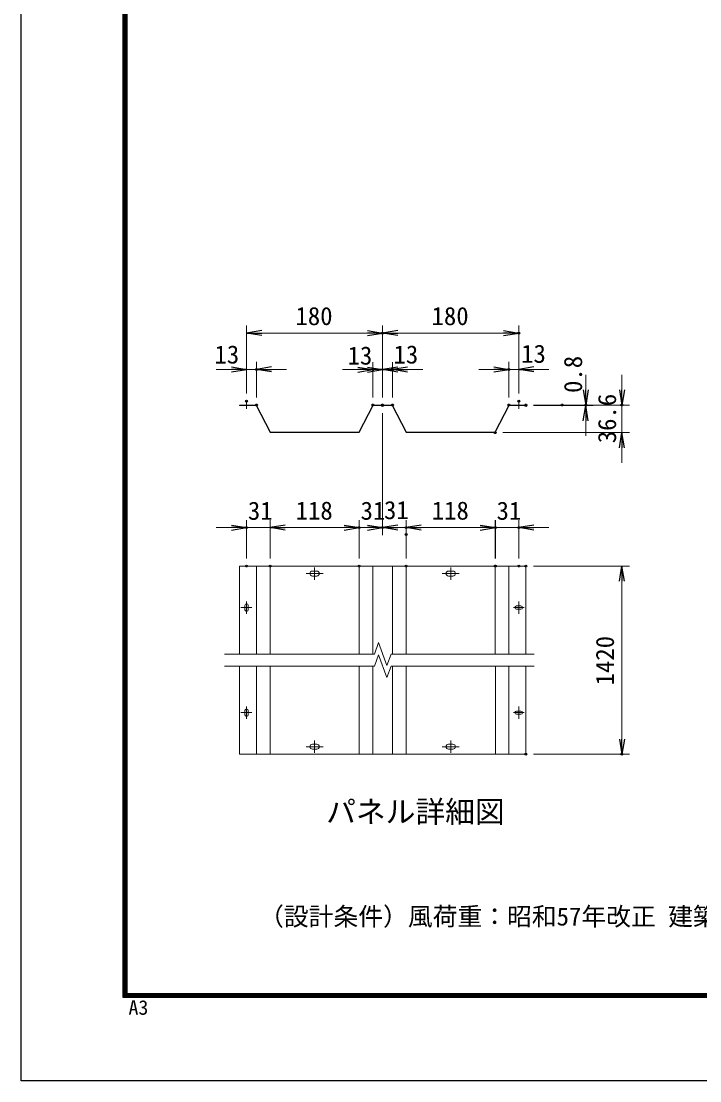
# Model space of a CAD drawing. Units: millimetres, scale not verified. Extents: x -4200 to 4200, y -2970 to 2970.
# Drawn here: x -4200 to -2405, y -2970 to -166 of the extents above; entities that cross this region are included whole.
import ezdxf
from ezdxf.enums import TextEntityAlignment as Align

# ---------------------------------------------------------------- set-up
doc = ezdxf.new("R2010")
doc.units = ezdxf.units.MM
doc.header["$LTSCALE"] = 10
doc.header["$PDMODE"] = 32
doc.header["$PDSIZE"] = 5
doc.linetypes.add('USER1', pattern=[50.8, 31.75, -6.35, 6.35, -6.35])
for name, color, linetype, lineweight in [('0-0_D-BMK', 2, 'USER1', 13), ('0-5_0', 7, 'Continuous', 25), ('0-6_D-STR-DIM', 7, 'Continuous', 13), ('0-8_D-TTL-TXT', 7, 'Continuous', 25), ('0-A_D-TTL', 7, 'Continuous', 25)]:
    doc.layers.add(name, color=color, linetype=linetype, lineweight=lineweight)
doc.layers.add('0-7_Defpoints', color=8, linetype='Continuous')
doc.styles.add('ＭＳ ゴシック', font='')
doc.styles.get('ＭＳ ゴシック').set_extended_font_data('MS Gothic')

# ---------------------------------------------------------------- blocks, each defined once
blk = doc.blocks.new('_Open')
at = {"layer": '0-5_0'}
blk.add_line((-10, 1.667), (0, 0), dxfattribs=at)
blk.add_lwpolyline([(-10, -1.667), (0, 0), (-10, 0)], dxfattribs=at)

msp = doc.modelspace()

# ---------------------------------------------------------------- linework, layer by layer
at = {"layer": '0-0_D-BMK'}
for p, q in [((-3603.81, -1171.88), (-3603.81, -1191.88)), ((-2883.81, -1171.88), (-2883.81, -1191.88)), ((-3423.81, -1611.4), (-3423.81, -1644.4)), ((-3063.81, -1611.4), (-3063.81, -1644.4)), ((-3446.21, -1627.9), (-3401.41, -1627.9)), ((-3041.41, -1627.9), (-3086.21, -1627.9)), ((-3603.81, -1701.4), (-3603.81, -1734.4)), ((-2883.81, -1701.4), (-2883.81, -1734.4)), ((-3589.51, -1717.9), (-3619.11, -1717.9)), ((-2869.51, -1717.9), (-2898.11, -1717.9)), ((-3603.81, -1979.4), (-3603.81, -2012.4)), ((-2883.81, -1979.4), (-2883.81, -2012.4)), ((-3589.51, -1995.9), (-3619.11, -1995.9)), ((-2869.51, -1995.9), (-2898.11, -1995.9)), ((-3423.81, -2102.4), (-3423.81, -2069.4)), ((-3063.81, -2102.4), (-3063.81, -2069.4)), ((-3446.21, -2085.9), (-3401.41, -2085.9)), ((-3041.41, -2085.9), (-3086.21, -2085.9))]:
    msp.add_line(p, q, dxfattribs=at)
at = {"layer": '0-6_D-STR-DIM'}
for p, q in [((-3603.81, -1151.88), (-3603.81, -971.66)), ((-3243.81, -1161.88), (-3243.81, -971.66)), ((-3243.81, -1161.88), (-3243.81, -971.66)), ((-2883.81, -1151.88), (-2883.81, -971.66)), ((-3563.81, -991.66), (-3283.81, -991.66)), ((-3203.81, -991.66), (-2923.81, -991.66)), ((-3643.81, -1087.72), (-3683.81, -1087.72)), ((-3603.81, -1151.88), (-3603.81, -1067.72)), ((-3603.81, -1087.72), (-3577.81, -1087.72)), ((-3577.81, -1161.88), (-3577.81, -1067.72)), ((-3537.81, -1087.72), (-3497.81, -1087.72)), ((-3309.81, -1088.22), (-3349.81, -1088.22)), ((-3283.81, -1088.22), (-3323.81, -1088.22)), ((-3269.81, -1161.88), (-3269.81, -1068.22)), ((-3243.81, -1088.22), (-3269.81, -1088.22)), ((-3243.81, -1161.88), (-3243.81, -1068.22)), ((-3243.81, -1161.88), (-3243.81, -1068.22)), ((-3243.81, -1088.22), (-3217.81, -1088.22)), ((-3217.81, -1161.88), (-3217.81, -1068.22)), ((-3203.81, -1088.22), (-3163.81, -1088.22)), ((-3177.81, -1088.22), (-3137.81, -1088.22)), ((-2949.81, -1087.72), (-2989.81, -1087.72)), ((-2909.81, -1161.88), (-2909.81, -1067.72)), ((-2883.81, -1087.72), (-2909.81, -1087.72)), ((-2883.81, -1151.88), (-2883.81, -1067.72)), ((-2843.81, -1087.72), (-2803.81, -1087.72)), ((-2706.68, -1141.88), (-2706.68, -1101.88)), ((-2610.68, -1141.88), (-2610.68, -1101.88)), ((-3577.81, -1181.88), (-3622.81, -1181.88)), ((-3622.81, -1183.48), (-3622.81, -1181.88)), ((-3578.8, -1183.48), (-3622.81, -1183.48)), ((-3578.8, -1183.48), (-3541.81, -1255.08)), ((-3577.81, -1181.88), (-3540.82, -1253.48)), ((-3269.81, -1181.88), (-3306.8, -1253.48)), ((-3268.82, -1183.48), (-3305.81, -1255.08)), ((-3217.81, -1181.88), (-3269.81, -1181.88)), ((-3218.8, -1183.48), (-3268.82, -1183.48)), ((-3243.81, -1203.48), (-3243.81, -1526.39)), ((-3243.81, -1203.48), (-3243.81, -1526.39)), ((-3218.8, -1183.48), (-3181.81, -1255.08)), ((-3217.81, -1181.88), (-3180.82, -1253.48)), ((-2909.81, -1181.88), (-2946.8, -1253.48)), ((-2908.82, -1183.48), (-2945.81, -1255.08)), ((-2864.81, -1181.88), (-2909.81, -1181.88)), ((-2909.81, -1181.88), (-2864.81, -1181.88)), ((-2864.81, -1183.48), (-2908.82, -1183.48)), ((-2844.81, -1181.88), (-2686.68, -1181.88)), ((-2844.81, -1183.48), (-2686.68, -1183.48)), ((-2748.81, -1181.88), (-2590.68, -1181.88)), ((-2706.68, -1183.48), (-2706.68, -1181.88)), ((-2610.68, -1255.08), (-2610.68, -1181.88)), ((-2706.68, -1223.48), (-2706.68, -1263.48)), ((-3305.81, -1255.08), (-3541.81, -1255.08)), ((-3306.8, -1253.48), (-3540.82, -1253.48)), ((-2945.81, -1255.08), (-3181.81, -1255.08)), ((-2946.8, -1253.48), (-3180.82, -1253.48)), ((-2925.81, -1255.08), (-2590.68, -1255.08)), ((-2610.68, -1295.08), (-2610.68, -1335.08)), ((-3643.81, -1506.39), (-3683.81, -1506.39)), ((-3603.81, -1587.9), (-3603.81, -1486.39)), ((-3541.78, -1506.39), (-3603.81, -1506.39)), ((-3541.78, -1587.9), (-3541.78, -1486.39)), ((-3541.78, -1587.9), (-3541.78, -1486.39)), ((-3501.78, -1506.39), (-3461.78, -1506.39)), ((-3501.78, -1506.39), (-3345.68, -1506.39)), ((-3345.68, -1506.39), (-3385.68, -1506.39)), ((-3283.81, -1506.39), (-3323.81, -1506.39)), ((-3305.68, -1587.9), (-3305.68, -1486.39)), ((-3305.68, -1587.9), (-3305.68, -1486.39)), ((-3305.68, -1506.39), (-3243.81, -1506.39)), ((-3243.81, -1506.39), (-3181.68, -1506.39)), ((-3203.81, -1506.39), (-3163.81, -1506.39)), ((-3181.78, -1504.62), (-3181.78, -1486.39)), ((-3181.68, -1587.9), (-3181.68, -1486.39)), ((-3141.78, -1506.39), (-2985.59, -1506.39)), ((-3141.68, -1506.39), (-3101.68, -1506.39)), ((-2985.85, -1506.39), (-3025.85, -1506.39)), ((-2945.85, -1587.9), (-2945.85, -1486.39)), ((-2945.85, -1506.39), (-2883.81, -1506.39)), ((-2945.59, -1587.9), (-2945.59, -1486.39)), ((-2883.81, -1587.9), (-2883.81, -1486.39)), ((-2843.81, -1506.39), (-2803.81, -1506.39)), ((-3622.81, -1607.9), (-3622.81, -1840.9)), ((-2864.81, -1607.9), (-3622.81, -1607.9)), ((-3577.81, -1607.9), (-3577.81, -1840.9)), ((-3541.68, -1607.9), (-3541.68, -1840.9)), ((-3429.71, -1621.4), (-3417.91, -1621.4)), ((-3305.81, -1607.9), (-3305.81, -1840.9)), ((-3269.81, -1607.9), (-3269.81, -1840.9)), ((-3217.81, -1607.9), (-3217.81, -1840.9)), ((-3181.81, -1607.9), (-3181.81, -1840.9)), ((-3057.91, -1621.4), (-3069.71, -1621.4)), ((-2945.81, -1607.9), (-2945.81, -1840.9)), ((-2909.81, -1607.9), (-2909.81, -1840.9)), ((-2864.81, -1607.9), (-2864.81, -1840.9)), ((-2844.68, -1607.9), (-2590.68, -1607.9)), ((-3429.71, -1634.4), (-3417.91, -1634.4)), ((-3057.91, -1634.4), (-3069.71, -1634.4)), ((-2610.68, -1647.9), (-2610.68, -2065.9)), ((-3608.11, -1723.6), (-3608.11, -1712.2)), ((-3599.51, -1723.6), (-3599.51, -1712.2)), ((-2889.51, -1713.6), (-2878.11, -1713.6)), ((-2889.51, -1722.2), (-2878.11, -1722.2)), ((-3265.71, -1840.9), (-3254.66, -1810.55)), ((-3232.56, -1871.26), (-3254.66, -1810.55)), ((-3661.97, -1840.9), (-3265.71, -1840.9)), ((-3265.71, -1872.9), (-3254.66, -1842.55)), ((-3232.56, -1903.26), (-3254.66, -1842.55)), ((-3221.51, -1840.9), (-3232.56, -1871.26)), ((-3221.51, -1840.9), (-2843.12, -1840.9)), ((-3661.97, -1872.9), (-3265.71, -1872.9)), ((-3622.68, -1872.9), (-3622.68, -2105.9)), ((-3577.68, -1872.9), (-3577.68, -2105.9)), ((-3541.68, -1872.9), (-3541.68, -2105.9)), ((-3305.68, -1872.9), (-3305.68, -2105.9)), ((-3269.68, -1872.9), (-3269.68, -2105.9)), ((-3221.51, -1872.9), (-3232.56, -1903.26)), ((-3221.51, -1872.9), (-2843.12, -1872.9)), ((-3217.68, -1872.9), (-3217.68, -2105.9)), ((-3181.68, -1872.9), (-3181.68, -2105.9)), ((-2945.68, -1872.9), (-2945.68, -2105.9)), ((-2909.68, -1872.9), (-2909.68, -2105.9)), ((-2864.68, -1872.9), (-2864.68, -2105.9)), ((-3608.11, -1990.2), (-3608.11, -2001.6)), ((-3599.51, -1990.2), (-3599.51, -2001.6)), ((-2889.51, -1991.6), (-2878.11, -1991.6)), ((-2889.51, -2000.2), (-2878.11, -2000.2)), ((-3429.71, -2079.4), (-3417.91, -2079.4)), ((-3429.71, -2092.4), (-3417.91, -2092.4)), ((-3057.91, -2079.4), (-3069.71, -2079.4)), ((-3057.91, -2092.4), (-3069.71, -2092.4)), ((-2864.68, -2105.9), (-3622.68, -2105.9)), ((-2844.68, -2105.9), (-2590.68, -2105.9))]:
    msp.add_line(p, q, dxfattribs=at)
msp.add_lwpolyline([(-2908.82, -1183.48), (-2864.81, -1183.48), (-2864.81, -1181.88)], dxfattribs=at)
for centre, radius, start, end in [((-3429.71, -1627.9), 6.5, 90, 270), ((-3417.91, -1627.9), 6.5, 270, 90), ((-3069.71, -1627.9), 6.5, 90, 270), ((-3057.91, -1627.9), 6.5, 270, 90), ((-3603.81, -1712.2), 4.3, 0, 180), ((-3603.81, -1723.6), 4.3, 180, 0), ((-2889.51, -1717.9), 4.3, 90, 270), ((-2878.11, -1717.9), 4.3, 270, 90), ((-3603.81, -1990.2), 4.3, 0, 180), ((-3603.81, -2001.6), 4.3, 180, 0), ((-2889.51, -1995.9), 4.3, 90, 270), ((-2878.11, -1995.9), 4.3, 270, 90), ((-3429.71, -2085.9), 6.5, 90, 270), ((-3417.91, -2085.9), 6.5, 270, 90), ((-3069.71, -2085.9), 6.5, 90, 270), ((-3057.91, -2085.9), 6.5, 270, 90)]:
    msp.add_arc(centre, radius, start, end, dxfattribs=at)
at = {"layer": '0-7_Defpoints'}
for p in [(-3243.81, -991.66), (-2883.81, -991.66), (-3577.81, -1087.72), (-3269.81, -1088.22), (-3217.81, -1088.22), (-2909.81, -1087.72), (-3603.81, -1171.88), (-3603.81, -1171.88), (-2883.81, -1171.88), (-2883.81, -1171.88), (-3577.81, -1181.88), (-3269.81, -1181.88), (-3243.81, -1181.88), (-3243.81, -1181.88), (-3243.81, -1183.48), (-3217.81, -1181.88), (-2909.81, -1181.88), (-2864.81, -1181.88), (-2864.81, -1183.48), (-2768.81, -1181.88), (-2706.68, -1181.88), (-2610.68, -1181.88), (-2945.81, -1255.08), (-3603.81, -1506.39), (-3305.68, -1506.39), (-3243.81, -1506.39), (-3181.68, -1506.39), (-2945.59, -1506.39), (-2883.81, -1506.39), (-3181.78, -1524.62), (-3603.81, -1607.9), (-3541.78, -1607.9), (-3305.68, -1607.9), (-3181.68, -1607.9), (-2945.85, -1607.9), (-2945.59, -1607.9), (-2883.81, -1607.9), (-2864.68, -1607.9), (-2864.68, -2105.9), (-2610.68, -2105.9)]:
    msp.add_point(p, dxfattribs=at)
at = {"layer": '0-A_D-TTL', "color": 2}
msp.add_lwpolyline([(-4200, 2970), (4200, 2970), (4200, -2970), (-4200, -2970)], close=True, dxfattribs=at)
at = {"layer": '0-A_D-TTL'}
for points in [[(-3930, 2750), (3930, 2750), (3930, -2750), (-3930, -2750)], [(-3927.5, 2747.5), (3927.5, 2747.5), (3927.5, -2747.5), (-3927.5, -2747.5)], [(-3925, 2745), (3925, 2745), (3925, -2745), (-3925, -2745)], [(-3922.5, 2742.5), (3922.5, 2742.5), (3922.5, -2742.5), (-3922.5, -2742.5)], [(-3920, 2740), (3920, 2740), (3920, -2740), (-3920, -2740)]]:
    msp.add_lwpolyline(points, close=True, dxfattribs=at)

# ---------------------------------------------------------------- block references
at = {"layer": '0-6_D-STR-DIM', "xscale": 4, "yscale": 4}
for p, rotation in [((-3603.81, -991.66), 180), ((-3243.81, -991.66), 180), ((-3577.81, -1087.72), 180), ((-3243.81, -1088.22), 180), ((-3217.81, -1088.22), 180), ((-2883.81, -1087.72), 180), ((-2706.68, -1181.88), 270), ((-2610.68, -1181.88), 270), ((-2706.68, -1183.48), 90), ((-2610.68, -1255.08), 90), ((-3541.78, -1506.39), 180), ((-3541.78, -1506.39), 180), ((-3243.81, -1506.39), 180), ((-3181.78, -1506.39), 180), ((-3181.68, -1506.39), 180), ((-2883.81, -1506.39), 180), ((-2610.68, -1607.9), 90), ((-2610.68, -2105.9), 270)]:
    msp.add_blockref('_Open', p, dxfattribs=dict(at, rotation=rotation))
for p in [(-3243.81, -991.66), (-2883.81, -991.66), (-3603.81, -1087.72), (-3269.81, -1088.22), (-3243.81, -1088.22), (-2909.81, -1087.72), (-3603.81, -1506.39), (-3305.68, -1506.39), (-3305.68, -1506.39), (-3243.81, -1506.39), (-2945.85, -1506.39), (-2945.59, -1506.39)]:
    msp.add_blockref('_Open', p, dxfattribs=at)

# ---------------------------------------------------------------- texts
at = {"layer": '0-6_D-STR-DIM', "style": 'ＭＳ ゴシック'}
for s, p in [('180', (-3474.46, -984.91)), ('180', (-3114.46, -984.91)), ('13', (-3688.74, -1086.62)), ('13', (-3336.55, -1089.44)), ('13', (-3215.08, -1086.61)), ('13', (-2877.44, -1084.72)), ('31', (-3600.28, -1500.01)), ('118', (-3474, -1499.64)), ('31', (-3302.19, -1499.96)), ('31', (-3240.28, -1498.33)), ('118', (-3113.96, -1499.64)), ('31', (-2942.45, -1500.01))]:
    msp.add_text(s, height=48.09, dxfattribs=at).set_placement(p, align=Align.BOTTOM_LEFT)
for s, p in [('0.8', (-2701.83, -1150)), ('36.6', (-2611.83, -1283.08)), ('1420', (-2617.43, -1923.8))]:
    msp.add_text(s, height=48.09, rotation=90, dxfattribs=at).set_placement(p, align=Align.BOTTOM_LEFT)
at = {"layer": '0-8_D-TTL-TXT', "style": 'ＭＳ ゴシック'}
for s, height, p in [('パネル詳細図', 57.7, (-3393.25, -2304.15)), ('（設計条件）風荷重：昭和57年改正 建築基準法・同施行令に基づく風圧力に準拠。', 48.09, (-3570.73, -2573.6))]:
    msp.add_text(s, height=height, dxfattribs=at).set_placement(p, align=Align.BOTTOM_LEFT)
at = {"layer": '0-A_D-TTL', "style": 'ＭＳ ゴシック'}
msp.add_text('A3', height=38.49, dxfattribs=at).set_placement((-3916.09, -2806.81), align=Align.BOTTOM_LEFT)

doc.saveas('drawing.dxf')
